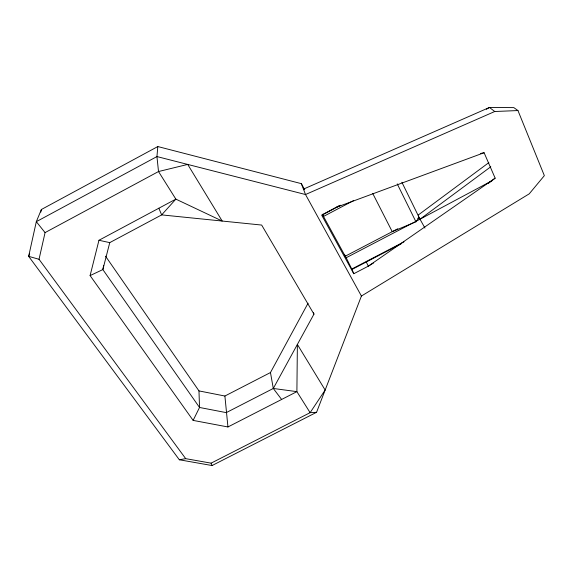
<?xml version="1.0" encoding="UTF-8"?>
<svg xmlns="http://www.w3.org/2000/svg" width="573" height="573" viewBox="0 0 573 573"><rect width="100%" height="100%" fill="white"/><g stroke="black" fill="none" stroke-linecap="round" stroke-linejoin="round"><path stroke-width="0.86" d="M304.693 189.749L301.341 183.647L157.819 146.552L156.945 156.565L158.513 171.535L175.861 199.125L222.202 221.042L187.708 164.422L158.513 171.535L45.066 232.609L39.028 259.29L185.702 458.658L211.1 463.156L310.115 412.675L316.568 412.295L361.413 296.04L529.223 193.846L544.35 175.646L517.956 110.553L513.816 107.617L489.449 107.459L303.439 189.126M103.692 265.385L102.853 269.575L199.526 407.467L226.263 412.624L273.292 388.465L313.954 314.133L313.46 312.486M40.819 212.089L41.392 209.496L157.819 146.552M308.066 303.203L270.47 372.55L273.292 388.465L296.893 391.645L310.115 412.675L325.149 390.034L297.38 344.445L296.893 391.645L227.947 426.964L193.13 420.396L90.097 275.592L98.957 240.273L175.861 199.125L161.665 214.889L109.751 242.63L98.957 240.273M109.751 242.63L102.853 269.575L90.097 275.592M29.638 253.86L28.65 256.332L179.335 459.768L212.074 465.541L316.568 412.295M41.392 209.496L36.314 221.679L28.65 256.332L39.028 259.29M193.13 420.396L199.526 407.467L198.974 390.908L105.518 256.174M372.758 193.524L392.24 231.664L415.948 221.794L419.207 217.59L401.874 182.243M488.074 183.582L495.158 178.167L484.099 152.733L480.618 153.457M418.226 215.033L488.869 162.603M340.72 205.227L322.585 214.782L346.106 257.786L420.016 219.208L490.782 166.764M495.158 178.167L368.289 266.18L353.785 273.722L321.661 215.083L338.944 205.8M373.575 262.95L368.289 266.18L366.305 261.99M486.37 109.264L489.449 107.459L494.75 111.506L517.956 110.553M418.519 217.024L420.016 219.208L492.472 180.488M353.426 200.679L323.494 216.444L322.585 214.23M397.791 228.77L345.247 256.203L344.559 254.598M417.617 218.413L419.207 217.59M353.785 273.722L351.772 269.038L403.972 241.856M351.951 269.46L401.121 243.862M198.974 390.908L224.895 396.029L270.47 372.55M494.75 111.506L305.516 194.534L156.945 156.565L36.314 221.679L45.066 232.609M336.645 207.182L484.099 152.733M179.335 459.768L185.702 458.658M273.292 388.465L281.637 399.46M313.954 314.133L261.668 225.06L161.665 214.889L158.836 208.235M420.016 219.208L424.951 228.075M361.413 296.04L305.516 194.534L301.341 183.647M351.772 269.038L345.426 256.174M397.239 183.883L415.948 221.794M211.1 463.156L212.074 465.541M227.947 426.964L224.895 396.029"/></g></svg>
